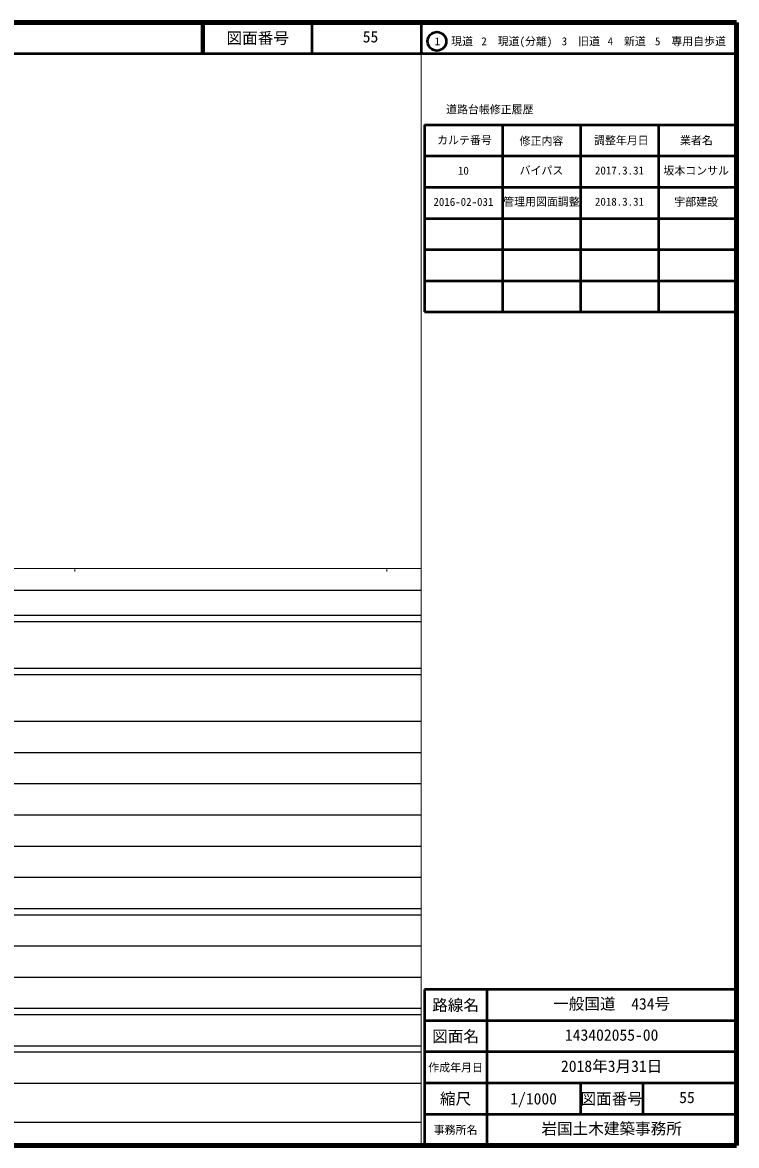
# Model space of a CAD drawing. Units: millimetres, scale not verified. Extents: x 10000 to 170000, y 5000 to 95000.
# Drawn here: x 112813 to 170000, y 5000 to 95000 of the extents above; entities that cross this region are included whole.
import ezdxf
from ezdxf.enums import TextEntityAlignment as Align

# ---------------------------------------------------------------- set-up
doc = ezdxf.new("R2010")
doc.units = ezdxf.units.MM
doc.header["$LTSCALE"] = 250
for name, color, linetype, lineweight in [('M-TTL', 2, 'Continuous', 140), ('M-TTL-BAND', 7, 'Continuous', 25), ('M-TTL-FRAM', 2, 'Continuous', 50), ('M-TTL-LINE', 7, 'Continuous', 50), ('M-TTL-TXT', 7, 'Continuous', 50)]:
    doc.layers.add(name, color=color, linetype=linetype, lineweight=lineweight)
doc.styles.add('ＭＳ ゴシック', font='')
doc.styles.get('ＭＳ ゴシック').set_extended_font_data('MS Gothic')

msp = doc.modelspace()

# ---------------------------------------------------------------- linework, layer by layer
at = {"layer": 'M-TTL'}
for p, q in [((170000, 95000), (10000, 95000)), ((170000, 5000), (170000, 95000)), ((10000, 5000), (170000, 5000))]:
    msp.add_line(p, q, dxfattribs=at)
at = {"layer": 'M-TTL-BAND', "lineweight": 13}
for p, q in [((144750, 5000), (144750, 92500)), ((10000, 51250), (144750, 51250)), ((117000, 51250), (117000, 51000)), ((142000, 51250), (142000, 51000))]:
    msp.add_line(p, q, dxfattribs=at)
at = {"layer": 'M-TTL-BAND'}
for p, q in [((17000, 49500), (144750, 49500)), ((10000, 47500), (144750, 47500)), ((10000, 47000), (144750, 47000)), ((10000, 43250), (144750, 43250)), ((10000, 42750), (144750, 42750)), ((10000, 39000), (144750, 39000)), ((11500, 36500), (144750, 36500)), ((13000, 34000), (144750, 34000)), ((11500, 31500), (144750, 31500)), ((13000, 29000), (144750, 29000)), ((11500, 26500), (144750, 26500)), ((10000, 24000), (144750, 24000)), ((10000, 23500), (144750, 23500)), ((12250, 21000), (144750, 21000)), ((10000, 18500), (144750, 18500)), ((10000, 16000), (144750, 16000)), ((10000, 15500), (144750, 15500)), ((10000, 13000), (144750, 13000)), ((10000, 12500), (144750, 12500)), ((10000, 10000), (144750, 10000)), ((17000, 6875), (144750, 6875))]:
    msp.add_line(p, q, dxfattribs=at)
at = {"layer": 'M-TTL-FRAM'}
for p, q in [((170000, 17500), (145000, 17500)), ((145000, 17500), (145000, 5000))]:
    msp.add_line(p, q, dxfattribs=at)
at = {"layer": 'M-TTL-LINE'}
for p, q in [((127186.6, 95000), (127186.6, 92500)), ((127311.6, 95000), (127311.6, 92500)), ((135999.1, 95000), (135999.1, 92500)), ((144750, 95000), (144750, 92500)), ((10000, 92500), (170000, 92500)), ((145000, 86799.2), (145000, 71799.2)), ((145000, 86799.2), (170000, 86799.2)), ((151250, 86799.2), (151250, 71799.2)), ((157500, 86799.2), (157500, 71799.2)), ((163750, 86799.2), (163750, 71799.2)), ((145000, 84299.2), (170000, 84299.2)), ((145000, 81799.2), (170000, 81799.2)), ((145000, 79299.2), (170000, 79299.2)), ((145000, 76799.2), (170000, 76799.2)), ((145000, 74299.2), (170000, 74299.2)), ((145000, 71799.2), (170000, 71799.2)), ((150000, 17500), (150000, 5000)), ((170000, 15000), (145000, 15000)), ((170000, 12500), (145000, 12500)), ((170000, 10000), (145000, 10000)), ((157500, 10000), (157500, 7500)), ((162500, 10000), (162500, 7500)), ((170000, 7500), (145000, 7500))]:
    msp.add_line(p, q, dxfattribs=at)
at = {"layer": 'M-TTL-TXT'}
msp.add_circle((146007.7, 93489.5), 750, dxfattribs=at)

# ---------------------------------------------------------------- texts
at = {"layer": 'M-TTL-TXT', "style": 'ＭＳ ゴシック'}
for s, height, p in [('図面番号', 916.4, (131655.4, 93750)), ('1\u3000現道', 641.5, (147362, 93489.5)), ('2\u3000現道(分離)', 641.5, (152404.7, 93489.5)), ('3\u3000旧道', 641.5, (157530.3, 93489.5)), ('4\u3000新道', 641.5, (161206, 93489.5)), ('5\u3000専用自歩道', 641.5, (166307.1, 93489.5)), ('道路台帳修正履歴', 641.5, (150242.1, 88028.3)), ('カルテ番号', 641.5, (148209.8, 85569.3)), ('修正内容', 641.5, (154377.2, 85505.6)), ('調整年月日', 641.5, (160772.2, 85549.2)), ('業者名', 641.5, (166783.6, 85549.2)), ('路線名', 916.4, (147500, 16250)), ('路線名', 916.4, (147500, 16250)), ('図面名', 916.4, (147500, 13750)), ('図面名', 916.4, (147500, 13750)), ('作成年月日', 641.5, (147500, 11250)), ('作成年月日', 641.5, (147500, 11250)), ('縮尺', 916.4, (147500, 8750)), ('縮尺', 916.4, (147500, 8750)), ('1/1000', 916.4, (153750, 8750)), ('図面番号', 916.4, (160000, 8750)), ('図面番号', 916.4, (160000, 8750)), ('事務所名', 641.5, (147500, 6250)), ('事務所名', 641.5, (147500, 6250))]:
    msp.add_text(s, height=height, dxfattribs=at).set_placement(p, align=Align.MIDDLE_CENTER)
for s, height, p in [('55', 916.4, (140686.6, 93125)), ('10', 641.5, (148125, 82609.6)), ('バイパス', 641.5, (154375, 82623.9)), ('2017.3.31', 641.5, (160625, 82623.9)), ('坂本コンサル', 641.5, (166769.2, 82609.6)), ('管理用図面調整', 641.5, (154375, 80123.9)), ('宇部建設', 641.5, (166769.2, 80109.6)), ('2016-02-031', 641.5, (148125, 80109.6)), ('2018.3.31', 641.5, (160625, 80123.9)), ('一般国道\u3000434号', 916.4, (160000, 15625)), ('143402055-00', 916.4, (160000, 13125)), ('2018年3月31日', 916.4, (160000, 10625)), ('55', 916.4, (166031.2, 8125)), ('岩国土木建築事務所', 916.4, (160000, 5625))]:
    msp.add_text(s, height=height, dxfattribs=at).set_placement(p, align=Align.BOTTOM_CENTER)

doc.saveas('drawing.dxf')
